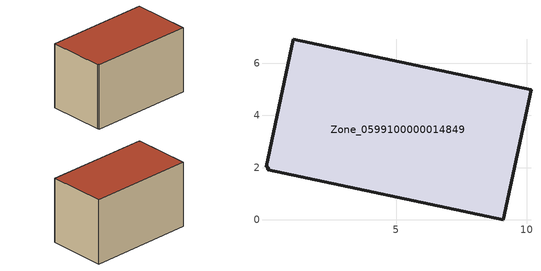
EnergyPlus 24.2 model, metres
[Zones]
Zone_0599100000014849
 floor ground (C_G): 9.09,0 0.09,1.92 0.11,2.01 0.02,2.02 1.07,6.91 10.16,4.98 z0
 wall outside (C_F): 9.09,0 10.16,4.98 1.07,6.91 0.02,2.02 0.11,2.01 0.09,1.92 9.09,0 z0:5.79
 roof outside (C_R): 0.09,1.92 9.09,0 10.16,4.98 1.07,6.91 0.02,2.02 0.11,2.01 z5.79
[BUILDING]
Pand.0599100000014849: North Axis=0; Terrain=City; Loads Convergence Tolerance Value=0.04; Temperature Convergence Tolerance Value=0.4; Solar Distribution=FullExterior; Maximum Number of Warmup Days=25; Minimum Number of Warmup Days=1
[Site:Location]
Rotterdam.The.Hague.AP_ZH_NLD Design_Conditions: Latitude=51.96; Longitude=4.45; Time Zone=1; Elevation=-4.5
[SITE:GROUNDTEMPERATURE:BUILDINGSURFACE]
18, 18, 18, 18, 18, 18, 18, 18, 18, 18, 18, 18
[MATERIAL] Thermal Absorptance=0.9; Solar Absorptance=0.7; Visible Absorptance=0.7
Name | Roughness | Thickness | Conductivity | Density | Specific Heat
G.TI.1975-1991 | MediumSmooth | 0.15 | 0.288461 | 540 | 1210
F.TI.1975-1991 | Rough | 0.3 | 0.230769 | 1920 | 840
R.TI.1975-1991 | MediumRough | 0.2 | 0.153846 | 1500 | 1000
[CONSTRUCTION]
C_G: G.TI.1975-1991
C_F: F.TI.1975-1991
C_R: R.TI.1975-1991
[ZONE]
Zone_0599100000014849: Type=1; Multiplier=1; Ceiling Height=Autocalculate; Volume=Autocalculate; Floor Area=autocalculate; Part of Total Floor Area=Yes
[ZONEINFILTRATION:DESIGNFLOWRATE]
Infil_Zone_0599100000014849: Zone or ZoneList or Space or SpaceList=Zone_0599100000014849; Schedule=AlwaysOn; Design Flow Rate Calculation Method=Flow/Area; Flow Rate per Floor Area=0.003; Constant Term Coefficient=1; Temperature Term Coefficient=0; Velocity Term Coefficient=0; Velocity Squared Term Coefficient=0
[HVACTEMPLATE:ZONE:IDEALLOADSAIRSYSTEM]
Zone_0599100000014849: Maximum Heating Supply Air Temperature=50; Minimum Cooling Supply Air Temperature=13; Maximum Heating Supply Air Humidity Ratio=0.0156; Minimum Cooling Supply Air Humidity Ratio=0.0077; Heating Limit=NoLimit; Cooling Limit=NoLimit; Dehumidification Control Type=ConstantSensibleHeatRatio; Cooling Sensible Heat Ratio=0.7; Dehumidification Setpoint=60; Humidification Control Type=None; Humidification Setpoint=30; Outdoor Air Method=None; Outdoor Air Flow Rate per Person=0.00944; Outdoor Air Flow Rate per Zone Floor Area=0; Outdoor Air Flow Rate per Zone=0; Demand Controlled Ventilation Type=None; Outdoor Air Economizer Type=NoEconomizer; Heat Recovery Type=None; Sensible Heat Recovery Effectiveness=0.7; Latent Heat Recovery Effectiveness=0.65
[ZONECONTROL:THERMOSTAT]
ThermostatControl_Zone_0599100000014849: Zone or ZoneList=Zone_0599100000014849; Control Type Schedule=DualSetpointControlType; Control 1=Thermostat_Zone_0599100000014849; Temperature Difference Between Cutout And Setpoint=0
[THERMOSTATSETPOINT:DUALSETPOINT]
Thermostat_Zone_0599100000014849: Heating Setpoint Temperature Schedule=HeatingSetpoint_Zone_0599100000014849; Cooling Setpoint Temperature Schedule=CoolingSetpoint_Zone_0599100000014849
[SCHEDULE:COMPACT]
HeatingSetpoint_Zone_0599100000014849: Through: 12/31, For: AllDays, Until: 24:00, 21
CoolingSetpoint_Zone_0599100000014849: Through: 12/31, For: AllDays, Until: 24:00, 24
DualSetpointControlType: Through: 12/31, For: AllDays, Until: 24:00, 4
AlwaysOn: Through: 12/31, For: AllDays, Until: 24:00, 1
